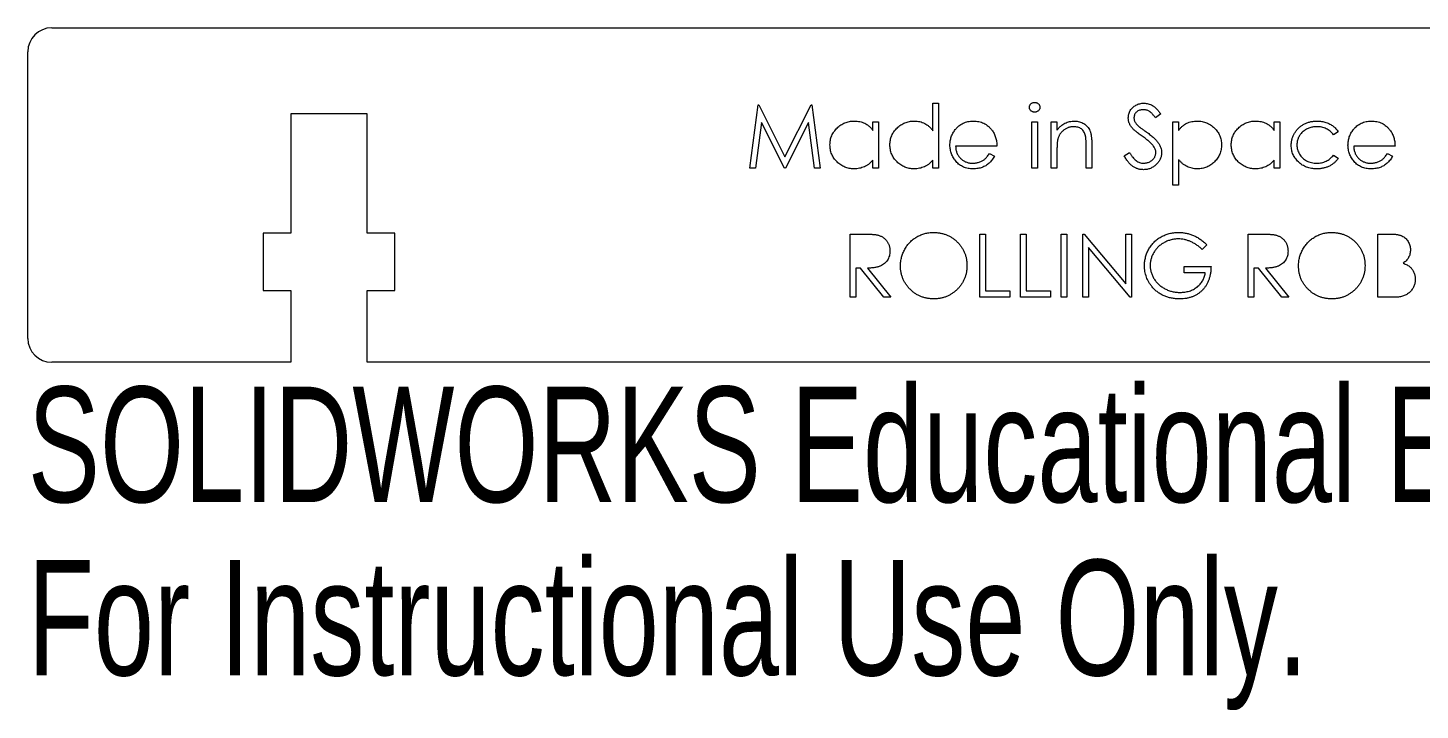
# Model space of a CAD drawing. Header units: millimetres. Extents: x -78.6 to 16.6, y -14.6 to 14.
# Drawn here: x -78.6 to -20.3, y -14.6 to 14 of the extents above; entities that cross this region are included whole.
import ezdxf

# ---------------------------------------------------------------- set-up
doc = ezdxf.new("R2010")
doc.units = ezdxf.units.MM
doc.styles.add('SLDTEXTSTYLE0', font='TXT', dxfattribs={"width": 0.7})

msp = doc.modelspace()

# ---------------------------------------------------------------- linework, layer by layer
at = {"color": 7, "linetype": 'Continuous', "lineweight": 15}
for p, q in [((-77.6, 14), (15.6, 14)), ((-78.6, 1), (-78.6, 13)), ((-48.396, 8.131), (-48.047, 10.777)), ((-48.047, 10.777), (-48.013, 10.777)), ((-48.013, 10.777), (-46.921, 8.606)), ((-46.921, 8.606), (-45.831, 10.777)), ((-45.831, 10.777), (-45.797, 10.777)), ((-45.797, 10.777), (-45.445, 8.131)), ((-40.73, 10.845), (-40.493, 10.845)), ((-40.73, 9.69), (-40.73, 10.845)), ((-40.493, 10.845), (-40.493, 8.131)), ((-67.6, 10.4), (-67.6, 5.4)), ((-64.4, 10.4), (-67.6, 10.4)), ((-64.4, 5.4), (-64.4, 10.4)), ((-47.904, 10.039), (-48.157, 8.131)), ((-46.946, 8.131), (-47.904, 10.039)), ((-45.937, 10.035), (-46.892, 8.131)), ((-45.684, 8.131), (-45.937, 10.035)), ((-43.24, 10.065), (-43.003, 10.065)), ((-43.24, 9.707), (-43.24, 10.065)), ((-43.003, 10.065), (-43.003, 8.131)), ((-36.592, 8.131), (-36.592, 10.065)), ((-36.592, 10.065), (-36.354, 10.065)), ((-36.354, 10.065), (-36.354, 8.131)), ((-35.778, 8.131), (-35.778, 10.065)), ((-35.778, 10.065), (-35.54, 10.065)), ((-35.54, 10.065), (-35.54, 9.716)), ((-31.198, 10.397), (-31.413, 10.234)), ((-30.69, 7.419), (-30.69, 10.065)), ((-30.69, 10.065), (-30.452, 10.065)), ((-30.452, 10.065), (-30.452, 9.707)), ((-26.449, 10.065), (-26.212, 10.065)), ((-26.449, 9.707), (-26.449, 10.065)), ((-26.212, 10.065), (-26.212, 8.131)), ((-23.77, 9.645), (-23.968, 9.522)), ((-38.05, 9.047), (-39.78, 9.047)), ((-38.363, 8.742), (-38.152, 8.631)), ((-35.54, 8.83), (-35.54, 8.131)), ((-34.319, 8.131), (-34.319, 9.041)), ((-34.082, 9.119), (-34.082, 8.131)), ((-32.725, 8.642), (-32.501, 8.776)), ((-21.395, 9.047), (-23.125, 9.047)), ((-21.708, 8.742), (-21.497, 8.631)), ((-43.24, 8.131), (-43.24, 8.466)), ((-40.73, 8.131), (-40.73, 8.466)), ((-30.452, 8.481), (-30.452, 7.419)), ((-26.449, 8.131), (-26.449, 8.466)), ((-23.968, 8.674), (-23.77, 8.543)), ((-48.157, 8.131), (-48.396, 8.131)), ((-46.892, 8.131), (-46.946, 8.131)), ((-45.445, 8.131), (-45.684, 8.131)), ((-43.003, 8.131), (-43.24, 8.131)), ((-40.493, 8.131), (-40.73, 8.131)), ((-36.354, 8.131), (-36.592, 8.131)), ((-35.54, 8.131), (-35.778, 8.131)), ((-34.082, 8.131), (-34.319, 8.131)), ((-26.212, 8.131), (-26.449, 8.131)), ((-30.452, 7.419), (-30.69, 7.419)), ((-68.75, 5.4), (-68.75, 3)), ((-67.6, 5.4), (-68.75, 5.4)), ((-63.25, 5.4), (-64.4, 5.4)), ((-63.25, 3), (-63.25, 5.4)), ((-44.19, 2.721), (-44.19, 5.367)), ((-44.19, 5.367), (-43.661, 5.367)), ((-38.763, 2.721), (-38.763, 5.367)), ((-38.763, 5.367), (-38.525, 5.367)), ((-38.525, 5.367), (-38.525, 2.993)), ((-37.067, 2.721), (-37.067, 5.367)), ((-37.067, 5.367), (-36.829, 5.367)), ((-36.829, 5.367), (-36.829, 2.993)), ((-35.371, 2.721), (-35.371, 5.367)), ((-35.371, 5.367), (-35.133, 5.367)), ((-35.133, 5.367), (-35.133, 2.721)), ((-34.455, 2.721), (-34.455, 5.367)), ((-34.455, 5.367), (-34.405, 5.367)), ((-34.405, 5.367), (-32.657, 3.285)), ((-32.657, 3.285), (-32.657, 5.367)), ((-32.657, 5.367), (-32.42, 5.367)), ((-32.42, 5.367), (-32.42, 2.721)), ((-27.535, 2.721), (-27.535, 5.367)), ((-27.535, 5.367), (-27.005, 5.367)), ((-22.108, 2.721), (-22.108, 5.367)), ((-22.108, 5.367), (-21.591, 5.367)), ((-32.474, 2.721), (-34.217, 4.799)), ((-34.217, 4.799), (-34.217, 2.721)), ((-29.265, 4.916), (-29.468, 4.723)), ((-43.76, 3.943), (-43.953, 3.943)), ((-43.953, 3.943), (-43.953, 2.721)), ((-42.788, 2.721), (-43.76, 3.943)), ((-43.466, 3.943), (-42.494, 2.721)), ((-30.215, 3.739), (-30.215, 4.01)), ((-30.215, 4.01), (-29.095, 4.01)), ((-29.333, 3.739), (-30.215, 3.739)), ((-27.105, 3.943), (-27.297, 3.943)), ((-27.297, 3.943), (-27.297, 2.721)), ((-26.133, 2.721), (-27.105, 3.943)), ((-26.811, 3.943), (-25.839, 2.721)), ((-68.75, 3), (-67.6, 3)), ((-67.6, 3), (-67.6, 0)), ((-64.4, 0), (-64.4, 3)), ((-64.4, 3), (-63.25, 3)), ((-38.525, 2.993), (-37.508, 2.993)), ((-37.508, 2.993), (-37.508, 2.721)), ((-36.829, 2.993), (-35.812, 2.993)), ((-35.812, 2.993), (-35.812, 2.721)), ((-43.953, 2.721), (-44.19, 2.721)), ((-42.494, 2.721), (-42.788, 2.721)), ((-37.508, 2.721), (-38.763, 2.721)), ((-35.812, 2.721), (-37.067, 2.721)), ((-35.133, 2.721), (-35.371, 2.721)), ((-34.217, 2.721), (-34.455, 2.721)), ((-32.42, 2.721), (-32.474, 2.721)), ((-27.297, 2.721), (-27.535, 2.721)), ((-25.839, 2.721), (-26.133, 2.721)), ((-21.392, 2.721), (-22.108, 2.721)), ((-67.6, 0), (-77.6, 0)), ((2.4, 0), (-64.4, 0))]:
    msp.add_line(p, q, dxfattribs=at)
for centre, start, end in [((-77.6, 13), 90, 180), ((-77.6, 1), 180, 270)]:
    msp.add_arc(centre, 1, start, end, dxfattribs=at)
for points, knots in [([(-36.694, 10.674), (-36.693, 10.688), (-36.691, 10.715), (-36.678, 10.753), (-36.658, 10.789), (-36.63, 10.82), (-36.596, 10.846), (-36.558, 10.865), (-36.517, 10.877), (-36.489, 10.878), (-36.474, 10.879)], [0, 0, 0, 0, 0.12329, 0.242149, 0.363437, 0.489745, 0.618115, 0.744894, 0.868932, 1, 1, 1, 1]), ([(-36.474, 10.472), (-36.489, 10.472), (-36.517, 10.474), (-36.558, 10.485), (-36.596, 10.505), (-36.63, 10.53), (-36.658, 10.561), (-36.678, 10.596), (-36.691, 10.634), (-36.693, 10.661), (-36.694, 10.674)], [0, 0, 0, 0, 0.131867, 0.256661, 0.384213, 0.513365, 0.640443, 0.761085, 0.879146, 1, 1, 1, 1]), ([(-36.474, 10.879), (-36.459, 10.878), (-36.431, 10.877), (-36.389, 10.865), (-36.351, 10.846), (-36.317, 10.82), (-36.288, 10.789), (-36.268, 10.753), (-36.255, 10.715), (-36.253, 10.688), (-36.253, 10.674)], [0, 0, 0, 0, 0.131899, 0.258284, 0.384341, 0.51198, 0.638632, 0.75923, 0.877412, 1, 1, 1, 1]), ([(-36.253, 10.674), (-36.253, 10.661), (-36.255, 10.634), (-36.268, 10.596), (-36.288, 10.561), (-36.317, 10.531), (-36.351, 10.505), (-36.389, 10.485), (-36.431, 10.474), (-36.459, 10.472), (-36.474, 10.472)], [0, 0, 0, 0, 0.120162, 0.237546, 0.357497, 0.484917, 0.613329, 0.74015, 0.867301, 1, 1, 1, 1]), ([(-32.555, 10.227), (-32.554, 10.255), (-32.552, 10.311), (-32.536, 10.392), (-32.51, 10.469), (-32.473, 10.542), (-32.426, 10.608), (-32.372, 10.669), (-32.307, 10.72), (-32.236, 10.765), (-32.158, 10.8), (-32.076, 10.827), (-31.991, 10.842), (-31.933, 10.844), (-31.903, 10.845)], [0, 0, 0, 0, 0.083785, 0.16578, 0.24628, 0.327461, 0.408797, 0.489715, 0.571376, 0.655523, 0.741019, 0.826547, 0.911989, 1, 1, 1, 1]), ([(-31.93, 10.573), (-31.957, 10.573), (-32.01, 10.571), (-32.085, 10.551), (-32.152, 10.521), (-32.21, 10.479), (-32.258, 10.428), (-32.293, 10.37), (-32.314, 10.306), (-32.316, 10.261), (-32.318, 10.238)], [0, 0, 0, 0, 0.143073, 0.275903, 0.402371, 0.528414, 0.650356, 0.765895, 0.880774, 1, 1, 1, 1]), ([(-31.413, 10.234), (-31.426, 10.251), (-31.451, 10.283), (-31.489, 10.328), (-31.525, 10.369), (-31.56, 10.405), (-31.593, 10.437), (-31.624, 10.465), (-31.655, 10.488), (-31.693, 10.513), (-31.741, 10.538), (-31.802, 10.558), (-31.865, 10.571), (-31.908, 10.573), (-31.93, 10.573)], [0, 0, 0, 0, 0.098469, 0.189629, 0.274184, 0.352183, 0.423199, 0.488551, 0.548473, 0.60144, 0.701198, 0.799592, 0.898545, 1, 1, 1, 1]), ([(-31.903, 10.845), (-31.872, 10.844), (-31.81, 10.842), (-31.719, 10.823), (-31.631, 10.792), (-31.56, 10.757), (-31.505, 10.722), (-31.463, 10.691), (-31.42, 10.654), (-31.377, 10.613), (-31.333, 10.566), (-31.288, 10.514), (-31.243, 10.458), (-31.213, 10.418), (-31.198, 10.397)], [0, 0, 0, 0, 0.107233, 0.213252, 0.31883, 0.426794, 0.483646, 0.543604, 0.608308, 0.677127, 0.750686, 0.828713, 0.91219, 1, 1, 1, 1]), ([(-45.038, 9.103), (-45.037, 9.137), (-45.035, 9.203), (-45.021, 9.301), (-44.998, 9.395), (-44.965, 9.485), (-44.923, 9.572), (-44.871, 9.654), (-44.811, 9.734), (-44.741, 9.807), (-44.666, 9.876), (-44.585, 9.935), (-44.501, 9.986), (-44.412, 10.027), (-44.32, 10.06), (-44.224, 10.082), (-44.125, 10.096), (-44.057, 10.098), (-44.023, 10.099)], [0, 0, 0, 0, 0.063775, 0.126079, 0.186904, 0.247574, 0.308003, 0.369132, 0.432033, 0.496791, 0.561611, 0.624914, 0.686726, 0.748079, 0.809582, 0.871631, 0.934886, 1, 1, 1, 1]), ([(-44.023, 10.099), (-43.983, 10.097), (-43.906, 10.095), (-43.793, 10.078), (-43.686, 10.048), (-43.584, 10.007), (-43.488, 9.953), (-43.398, 9.884), (-43.314, 9.802), (-43.265, 9.739), (-43.24, 9.707)], [0, 0, 0, 0, 0.129862, 0.254654, 0.376015, 0.495255, 0.614798, 0.738106, 0.865196, 1, 1, 1, 1]), ([(-42.528, 9.103), (-42.527, 9.137), (-42.525, 9.203), (-42.511, 9.301), (-42.488, 9.395), (-42.455, 9.485), (-42.413, 9.572), (-42.361, 9.654), (-42.301, 9.734), (-42.231, 9.807), (-42.156, 9.876), (-42.075, 9.935), (-41.991, 9.986), (-41.902, 10.027), (-41.81, 10.06), (-41.714, 10.082), (-41.614, 10.096), (-41.547, 10.098), (-41.512, 10.099)], [0, 0, 0, 0, 0.063775, 0.126079, 0.186904, 0.247574, 0.308003, 0.369132, 0.432033, 0.496791, 0.561611, 0.624914, 0.686726, 0.748079, 0.809582, 0.871631, 0.934886, 1, 1, 1, 1]), ([(-41.512, 10.099), (-41.473, 10.097), (-41.396, 10.095), (-41.282, 10.076), (-41.175, 10.043), (-41.073, 9.998), (-40.978, 9.94), (-40.888, 9.87), (-40.805, 9.786), (-40.755, 9.723), (-40.73, 9.69)], [0, 0, 0, 0, 0.128884, 0.252985, 0.37421, 0.494102, 0.614753, 0.738511, 0.866243, 1, 1, 1, 1]), ([(-39.795, 9.738), (-39.771, 9.767), (-39.724, 9.823), (-39.644, 9.897), (-39.558, 9.959), (-39.466, 10.011), (-39.367, 10.05), (-39.264, 10.079), (-39.153, 10.095), (-39.078, 10.097), (-39.039, 10.099)], [0, 0, 0, 0, 0.128835, 0.253589, 0.374643, 0.49534, 0.616325, 0.739759, 0.866842, 1, 1, 1, 1]), ([(-39.039, 10.099), (-39, 10.098), (-38.922, 10.096), (-38.809, 10.077), (-38.701, 10.047), (-38.6, 10.006), (-38.505, 9.952), (-38.417, 9.885), (-38.334, 9.808), (-38.285, 9.748), (-38.261, 9.718)], [0, 0, 0, 0, 0.1320402, 0.2590328, 0.3818798, 0.5022584, 0.6227522, 0.7447426, 0.8701089, 1, 1, 1, 1]), ([(-35.54, 9.716), (-35.515, 9.748), (-35.466, 9.809), (-35.384, 9.89), (-35.297, 9.956), (-35.206, 10.009), (-35.112, 10.049), (-35.013, 10.078), (-34.91, 10.095), (-34.84, 10.097), (-34.805, 10.099)], [0, 0, 0, 0, 0.140976, 0.273569, 0.398988, 0.51993, 0.63811, 0.756589, 0.87686, 1, 1, 1, 1]), ([(-34.805, 10.099), (-34.769, 10.097), (-34.699, 10.095), (-34.597, 10.074), (-34.502, 10.039), (-34.413, 9.992), (-34.334, 9.932), (-34.264, 9.863), (-34.206, 9.783), (-34.168, 9.709), (-34.142, 9.644), (-34.126, 9.588), (-34.113, 9.525), (-34.101, 9.456), (-34.093, 9.381), (-34.086, 9.299), (-34.082, 9.211), (-34.082, 9.15), (-34.082, 9.119)], [0, 0, 0, 0, 0.07724, 0.151178, 0.223488, 0.295543, 0.366976, 0.437131, 0.507044, 0.57856, 0.616614, 0.658756, 0.704491, 0.754803, 0.809332, 0.868274, 0.932073, 1, 1, 1, 1]), ([(-32.407, 9.825), (-32.419, 9.84), (-32.442, 9.871), (-32.472, 9.919), (-32.498, 9.968), (-32.518, 10.018), (-32.535, 10.069), (-32.547, 10.121), (-32.554, 10.174), (-32.555, 10.209), (-32.555, 10.227)], [0, 0, 0, 0, 0.1335068, 0.262559, 0.3882644, 0.5126674, 0.6337223, 0.7553939, 0.8775529, 1, 1, 1, 1]), ([(-32.318, 10.238), (-32.317, 10.224), (-32.317, 10.196), (-32.309, 10.154), (-32.298, 10.112), (-32.281, 10.071), (-32.258, 10.029), (-32.227, 9.986), (-32.189, 9.941), (-32.159, 9.912), (-32.143, 9.897)], [0, 0, 0, 0, 0.107285, 0.214746, 0.322939, 0.434116, 0.553412, 0.686073, 0.834256, 1, 1, 1, 1]), ([(-30.452, 9.707), (-30.427, 9.739), (-30.378, 9.802), (-30.293, 9.884), (-30.204, 9.953), (-30.108, 10.007), (-30.007, 10.048), (-29.9, 10.078), (-29.787, 10.095), (-29.71, 10.097), (-29.671, 10.099)], [0, 0, 0, 0, 0.13536, 0.263045, 0.386061, 0.505771, 0.625178, 0.746148, 0.870538, 1, 1, 1, 1]), ([(-29.671, 10.099), (-29.637, 10.098), (-29.569, 10.096), (-29.469, 10.082), (-29.373, 10.06), (-29.281, 10.027), (-29.192, 9.986), (-29.108, 9.935), (-29.027, 9.876), (-28.952, 9.807), (-28.882, 9.734), (-28.822, 9.654), (-28.77, 9.572), (-28.728, 9.485), (-28.695, 9.395), (-28.671, 9.301), (-28.657, 9.203), (-28.655, 9.137), (-28.654, 9.103)], [0, 0, 0, 0, 0.065081, 0.128636, 0.190653, 0.252125, 0.313446, 0.375227, 0.438498, 0.503285, 0.56801, 0.630879, 0.692154, 0.752552, 0.813191, 0.873985, 0.936258, 1, 1, 1, 1]), ([(-28.247, 9.103), (-28.246, 9.137), (-28.244, 9.203), (-28.231, 9.301), (-28.207, 9.395), (-28.174, 9.485), (-28.132, 9.572), (-28.081, 9.654), (-28.02, 9.734), (-27.95, 9.807), (-27.875, 9.876), (-27.794, 9.935), (-27.71, 9.986), (-27.621, 10.027), (-27.529, 10.06), (-27.433, 10.082), (-27.334, 10.096), (-27.266, 10.098), (-27.232, 10.099)], [0, 0, 0, 0, 0.0637745, 0.1260788, 0.1869041, 0.2475739, 0.3080034, 0.3691319, 0.4320332, 0.4967908, 0.5616108, 0.6249139, 0.6867263, 0.7480788, 0.8095823, 0.8716307, 0.9348858, 1, 1, 1, 1]), ([(-27.232, 10.099), (-27.192, 10.097), (-27.115, 10.095), (-27.002, 10.078), (-26.895, 10.048), (-26.793, 10.007), (-26.697, 9.953), (-26.607, 9.884), (-26.523, 9.802), (-26.475, 9.739), (-26.449, 9.707)], [0, 0, 0, 0, 0.129862, 0.254654, 0.376015, 0.495255, 0.614798, 0.738106, 0.865196, 1, 1, 1, 1]), ([(-25.737, 9.082), (-25.737, 9.105), (-25.736, 9.15), (-25.729, 9.218), (-25.719, 9.284), (-25.702, 9.349), (-25.683, 9.413), (-25.658, 9.475), (-25.629, 9.536), (-25.597, 9.596), (-25.56, 9.653), (-25.519, 9.708), (-25.476, 9.759), (-25.429, 9.807), (-25.379, 9.852), (-25.325, 9.893), (-25.268, 9.931), (-25.208, 9.966), (-25.145, 9.998), (-25.081, 10.024), (-25.014, 10.048), (-24.946, 10.066), (-24.876, 10.081), (-24.804, 10.091), (-24.73, 10.097), (-24.68, 10.098), (-24.655, 10.099)], [0, 0, 0, 0, 0.041291, 0.082136, 0.122636, 0.162831, 0.203007, 0.243526, 0.284173, 0.32541, 0.366855, 0.407551, 0.448187, 0.488683, 0.529015, 0.569843, 0.61137, 0.653238, 0.695446, 0.737751, 0.780043, 0.822807, 0.865978, 0.909595, 0.954231, 1, 1, 1, 1]), ([(-24.655, 10.099), (-24.623, 10.098), (-24.56, 10.096), (-24.466, 10.085), (-24.374, 10.067), (-24.285, 10.041), (-24.199, 10.009), (-24.12, 9.974), (-24.047, 9.933), (-23.981, 9.887), (-23.92, 9.836), (-23.865, 9.779), (-23.813, 9.716), (-23.784, 9.669), (-23.77, 9.645)], [0, 0, 0, 0, 0.091269, 0.182081, 0.27191, 0.362049, 0.450066, 0.533976, 0.613602, 0.690198, 0.765413, 0.841437, 0.919733, 1, 1, 1, 1]), ([(-23.14, 9.738), (-23.116, 9.767), (-23.069, 9.823), (-22.989, 9.897), (-22.903, 9.959), (-22.811, 10.011), (-22.712, 10.05), (-22.608, 10.079), (-22.498, 10.095), (-22.423, 10.097), (-22.384, 10.099)], [0, 0, 0, 0, 0.1288353, 0.2535893, 0.3746433, 0.49534, 0.6163248, 0.7397593, 0.8668423, 1, 1, 1, 1]), ([(-22.384, 10.099), (-22.345, 10.098), (-22.267, 10.096), (-22.153, 10.077), (-22.046, 10.047), (-21.945, 10.006), (-21.85, 9.952), (-21.762, 9.885), (-21.679, 9.808), (-21.63, 9.748), (-21.606, 9.718)], [0, 0, 0, 0, 0.1320402, 0.2590328, 0.3818798, 0.5022584, 0.6227522, 0.7447426, 0.8701089, 1, 1, 1, 1]), ([(-40.018, 9.093), (-40.017, 9.122), (-40.015, 9.181), (-40.005, 9.268), (-39.988, 9.353), (-39.963, 9.435), (-39.932, 9.515), (-39.894, 9.592), (-39.848, 9.667), (-39.813, 9.714), (-39.795, 9.738)], [0, 0, 0, 0, 0.128045, 0.253768, 0.377428, 0.500551, 0.623296, 0.746578, 0.872348, 1, 1, 1, 1]), ([(-38.261, 9.718), (-38.244, 9.695), (-38.211, 9.65), (-38.169, 9.575), (-38.133, 9.498), (-38.104, 9.415), (-38.08, 9.329), (-38.063, 9.239), (-38.053, 9.144), (-38.051, 9.08), (-38.05, 9.047)], [0, 0, 0, 0, 0.1185218, 0.2362548, 0.3561744, 0.4772497, 0.6015399, 0.7296184, 0.8621583, 1, 1, 1, 1]), ([(-35.504, 9.349), (-35.507, 9.336), (-35.513, 9.308), (-35.52, 9.261), (-35.527, 9.207), (-35.532, 9.146), (-35.535, 9.077), (-35.539, 9.002), (-35.54, 8.918), (-35.54, 8.86), (-35.54, 8.83)], [0, 0, 0, 0, 0.076995, 0.167615, 0.271052, 0.38946, 0.520843, 0.666399, 0.826094, 1, 1, 1, 1]), ([(-34.846, 9.861), (-34.865, 9.861), (-34.903, 9.86), (-34.959, 9.853), (-35.013, 9.841), (-35.067, 9.825), (-35.118, 9.804), (-35.168, 9.779), (-35.216, 9.749), (-35.263, 9.714), (-35.306, 9.676), (-35.346, 9.637), (-35.382, 9.594), (-35.415, 9.55), (-35.443, 9.503), (-35.467, 9.454), (-35.488, 9.402), (-35.499, 9.367), (-35.504, 9.349)], [0, 0, 0, 0, 0.063986, 0.126627, 0.188984, 0.25023, 0.312351, 0.374574, 0.438148, 0.50292, 0.567974, 0.630771, 0.692935, 0.754398, 0.815218, 0.876117, 0.938015, 1, 1, 1, 1]), ([(-34.347, 9.481), (-34.355, 9.511), (-34.371, 9.568), (-34.409, 9.647), (-34.457, 9.713), (-34.516, 9.768), (-34.585, 9.81), (-34.664, 9.84), (-34.752, 9.858), (-34.814, 9.86), (-34.846, 9.861)], [0, 0, 0, 0, 0.13552, 0.260833, 0.378476, 0.493178, 0.609281, 0.729981, 0.859261, 1, 1, 1, 1]), ([(-34.319, 9.041), (-34.319, 9.067), (-34.32, 9.117), (-34.32, 9.189), (-34.323, 9.255), (-34.326, 9.313), (-34.33, 9.365), (-34.334, 9.41), (-34.34, 9.448), (-34.345, 9.47), (-34.347, 9.481)], [0, 0, 0, 0, 0.17885, 0.34211, 0.489826, 0.623254, 0.74008, 0.841483, 0.928908, 1, 1, 1, 1]), ([(-31.974, 9.465), (-32.002, 9.484), (-32.055, 9.522), (-32.129, 9.579), (-32.196, 9.63), (-32.254, 9.677), (-32.304, 9.72), (-32.347, 9.758), (-32.38, 9.792), (-32.399, 9.815), (-32.407, 9.825)], [0, 0, 0, 0, 0.181535, 0.347082, 0.495568, 0.628357, 0.74552, 0.845831, 0.930782, 1, 1, 1, 1]), ([(-32.143, 9.897), (-32.138, 9.891), (-32.124, 9.879), (-32.099, 9.859), (-32.065, 9.834), (-32.025, 9.804), (-31.977, 9.768), (-31.92, 9.728), (-31.857, 9.682), (-31.812, 9.65), (-31.788, 9.633)], [0, 0, 0, 0, 0.052594, 0.124952, 0.218094, 0.333502, 0.468789, 0.624938, 0.801683, 1, 1, 1, 1]), ([(-31.497, 9.043), (-31.509, 9.058), (-31.534, 9.09), (-31.576, 9.137), (-31.626, 9.186), (-31.682, 9.238), (-31.746, 9.291), (-31.815, 9.348), (-31.892, 9.406), (-31.946, 9.445), (-31.974, 9.465)], [0, 0, 0, 0, 0.0902792, 0.1895299, 0.2991979, 0.4189259, 0.5483763, 0.6881364, 0.8390835, 1, 1, 1, 1]), ([(-31.788, 9.633), (-31.759, 9.612), (-31.703, 9.572), (-31.624, 9.511), (-31.553, 9.452), (-31.488, 9.394), (-31.43, 9.338), (-31.379, 9.284), (-31.335, 9.232), (-31.287, 9.165), (-31.238, 9.083), (-31.196, 8.982), (-31.17, 8.881), (-31.166, 8.813), (-31.164, 8.779)], [0, 0, 0, 0, 0.096972, 0.187773, 0.272396, 0.351321, 0.424335, 0.491909, 0.554233, 0.611268, 0.716348, 0.81454, 0.908495, 1, 1, 1, 1]), ([(-24.672, 9.861), (-24.701, 9.86), (-24.758, 9.859), (-24.842, 9.849), (-24.922, 9.831), (-24.999, 9.807), (-25.071, 9.776), (-25.139, 9.738), (-25.205, 9.693), (-25.265, 9.641), (-25.32, 9.585), (-25.368, 9.525), (-25.409, 9.462), (-25.442, 9.396), (-25.468, 9.327), (-25.486, 9.255), (-25.498, 9.18), (-25.499, 9.129), (-25.5, 9.103)], [0, 0, 0, 0, 0.069522, 0.136921, 0.201969, 0.265462, 0.328248, 0.390817, 0.45355, 0.517542, 0.580738, 0.641922, 0.701597, 0.760313, 0.818757, 0.877718, 0.938094, 1, 1, 1, 1]), ([(-23.968, 9.522), (-23.99, 9.549), (-24.033, 9.602), (-24.108, 9.671), (-24.187, 9.73), (-24.273, 9.778), (-24.364, 9.816), (-24.462, 9.842), (-24.565, 9.858), (-24.636, 9.86), (-24.672, 9.861)], [0, 0, 0, 0, 0.128324, 0.252584, 0.373506, 0.493364, 0.614609, 0.73847, 0.865995, 1, 1, 1, 1]), ([(-23.363, 9.093), (-23.362, 9.122), (-23.36, 9.181), (-23.35, 9.268), (-23.333, 9.353), (-23.308, 9.435), (-23.277, 9.515), (-23.238, 9.592), (-23.193, 9.667), (-23.158, 9.714), (-23.14, 9.738)], [0, 0, 0, 0, 0.128045, 0.253768, 0.377428, 0.500551, 0.623296, 0.746578, 0.872348, 1, 1, 1, 1]), ([(-21.606, 9.718), (-21.589, 9.695), (-21.556, 9.65), (-21.514, 9.575), (-21.478, 9.498), (-21.449, 9.415), (-21.425, 9.329), (-21.408, 9.239), (-21.398, 9.144), (-21.396, 9.08), (-21.395, 9.047)], [0, 0, 0, 0, 0.118522, 0.236255, 0.356174, 0.47725, 0.60154, 0.729618, 0.862158, 1, 1, 1, 1]), ([(-44.03, 8.097), (-44.064, 8.098), (-44.132, 8.1), (-44.231, 8.114), (-44.326, 8.137), (-44.418, 8.169), (-44.505, 8.211), (-44.589, 8.261), (-44.669, 8.321), (-44.744, 8.389), (-44.813, 8.464), (-44.873, 8.543), (-44.924, 8.627), (-44.966, 8.714), (-44.999, 8.806), (-45.021, 8.902), (-45.035, 9.001), (-45.037, 9.069), (-45.038, 9.103)], [0, 0, 0, 0, 0.06462, 0.1274335, 0.1890041, 0.2499301, 0.3106685, 0.372329, 0.4349391, 0.4995755, 0.5641912, 0.6267352, 0.6881093, 0.7492936, 0.8103305, 0.8719012, 0.9350459, 1, 1, 1, 1]), ([(-41.52, 8.097), (-41.554, 8.098), (-41.621, 8.1), (-41.72, 8.114), (-41.816, 8.137), (-41.907, 8.169), (-41.995, 8.211), (-42.079, 8.261), (-42.159, 8.321), (-42.234, 8.389), (-42.303, 8.464), (-42.363, 8.543), (-42.414, 8.627), (-42.456, 8.714), (-42.488, 8.806), (-42.511, 8.902), (-42.525, 9.001), (-42.527, 9.069), (-42.528, 9.103)], [0, 0, 0, 0, 0.06462, 0.127433, 0.189004, 0.24993, 0.310668, 0.372329, 0.434939, 0.499576, 0.564191, 0.626735, 0.688109, 0.749294, 0.810331, 0.871901, 0.935046, 1, 1, 1, 1]), ([(-39.045, 8.097), (-39.082, 8.098), (-39.155, 8.1), (-39.26, 8.114), (-39.36, 8.138), (-39.453, 8.171), (-39.54, 8.215), (-39.62, 8.268), (-39.695, 8.33), (-39.761, 8.402), (-39.821, 8.478), (-39.874, 8.559), (-39.918, 8.642), (-39.954, 8.727), (-39.983, 8.815), (-40.003, 8.905), (-40.015, 8.998), (-40.017, 9.061), (-40.018, 9.093)], [0, 0, 0, 0, 0.071579, 0.139629, 0.204797, 0.268135, 0.329814, 0.391301, 0.453434, 0.516552, 0.579631, 0.641119, 0.701294, 0.76081, 0.819932, 0.87892, 0.938983, 1, 1, 1, 1]), ([(-39.78, 9.047), (-39.779, 9.022), (-39.777, 8.971), (-39.766, 8.898), (-39.749, 8.828), (-39.726, 8.762), (-39.697, 8.7), (-39.662, 8.641), (-39.62, 8.585), (-39.574, 8.534), (-39.522, 8.487), (-39.467, 8.446), (-39.409, 8.412), (-39.348, 8.383), (-39.284, 8.361), (-39.217, 8.346), (-39.147, 8.336), (-39.099, 8.335), (-39.075, 8.335)], [0, 0, 0, 0, 0.068385, 0.134476, 0.198391, 0.260753, 0.321829, 0.383037, 0.444653, 0.507398, 0.569825, 0.630778, 0.690929, 0.750945, 0.811049, 0.872331, 0.935004, 1, 1, 1, 1]), ([(-39.075, 8.335), (-39.051, 8.335), (-39.004, 8.336), (-38.934, 8.345), (-38.865, 8.359), (-38.798, 8.379), (-38.733, 8.403), (-38.673, 8.431), (-38.618, 8.463), (-38.567, 8.5), (-38.517, 8.544), (-38.467, 8.6), (-38.414, 8.666), (-38.381, 8.715), (-38.363, 8.742)], [0, 0, 0, 0, 0.0825923, 0.1638789, 0.2456587, 0.3277257, 0.40861, 0.4857491, 0.5591691, 0.6302685, 0.705306, 0.792065, 0.8897964, 1, 1, 1, 1]), ([(-32.501, 8.776), (-32.48, 8.741), (-32.441, 8.674), (-32.374, 8.584), (-32.305, 8.507), (-32.233, 8.445), (-32.159, 8.395), (-32.082, 8.36), (-32.002, 8.339), (-31.947, 8.336), (-31.92, 8.335)], [0, 0, 0, 0, 0.159004, 0.304646, 0.438547, 0.562322, 0.677433, 0.786897, 0.893611, 1, 1, 1, 1]), ([(-31.92, 8.335), (-31.897, 8.335), (-31.851, 8.337), (-31.783, 8.349), (-31.718, 8.368), (-31.655, 8.395), (-31.597, 8.428), (-31.546, 8.467), (-31.502, 8.512), (-31.465, 8.561), (-31.438, 8.614), (-31.416, 8.669), (-31.405, 8.725), (-31.403, 8.764), (-31.402, 8.783)], [0, 0, 0, 0, 0.091264, 0.18093, 0.270088, 0.360156, 0.448343, 0.532666, 0.613834, 0.693982, 0.772716, 0.849335, 0.923967, 1, 1, 1, 1]), ([(-31.164, 8.779), (-31.165, 8.756), (-31.166, 8.709), (-31.177, 8.64), (-31.194, 8.573), (-31.219, 8.508), (-31.249, 8.446), (-31.288, 8.387), (-31.333, 8.329), (-31.384, 8.276), (-31.441, 8.226), (-31.5, 8.182), (-31.563, 8.146), (-31.629, 8.116), (-31.697, 8.092), (-31.769, 8.075), (-31.844, 8.065), (-31.894, 8.064), (-31.92, 8.063)], [0, 0, 0, 0, 0.061484, 0.121775, 0.18092, 0.240256, 0.300114, 0.361146, 0.423501, 0.488669, 0.553954, 0.617581, 0.680238, 0.742187, 0.804663, 0.868259, 0.93302, 1, 1, 1, 1]), ([(-31.402, 8.783), (-31.403, 8.805), (-31.405, 8.85), (-31.424, 8.916), (-31.455, 8.981), (-31.482, 9.022), (-31.497, 9.043)], [0, 0, 0, 0, 0.234723, 0.477158, 0.728556, 1, 1, 1, 1]), ([(-28.654, 9.103), (-28.655, 9.069), (-28.657, 9.001), (-28.671, 8.902), (-28.694, 8.806), (-28.726, 8.714), (-28.769, 8.627), (-28.82, 8.543), (-28.88, 8.464), (-28.949, 8.389), (-29.024, 8.321), (-29.104, 8.261), (-29.188, 8.211), (-29.275, 8.169), (-29.367, 8.137), (-29.463, 8.114), (-29.562, 8.1), (-29.629, 8.098), (-29.663, 8.097)], [0, 0, 0, 0, 0.064921, 0.128034, 0.189574, 0.25058, 0.311733, 0.37325, 0.435763, 0.500346, 0.564949, 0.627528, 0.689157, 0.749865, 0.81076, 0.8723, 0.935413, 1, 1, 1, 1]), ([(-27.239, 8.097), (-27.273, 8.098), (-27.341, 8.1), (-27.44, 8.114), (-27.535, 8.137), (-27.627, 8.169), (-27.714, 8.211), (-27.798, 8.261), (-27.878, 8.321), (-27.953, 8.389), (-28.022, 8.464), (-28.083, 8.543), (-28.133, 8.627), (-28.175, 8.714), (-28.208, 8.806), (-28.23, 8.902), (-28.245, 9.001), (-28.246, 9.069), (-28.247, 9.103)], [0, 0, 0, 0, 0.06462, 0.1274335, 0.1890041, 0.2499301, 0.3106685, 0.372329, 0.4349391, 0.4995755, 0.5641912, 0.6267352, 0.6881093, 0.7492936, 0.8103305, 0.8719012, 0.9350459, 1, 1, 1, 1]), ([(-24.674, 8.097), (-24.712, 8.098), (-24.785, 8.099), (-24.893, 8.114), (-24.996, 8.136), (-25.094, 8.167), (-25.187, 8.207), (-25.275, 8.257), (-25.359, 8.316), (-25.436, 8.383), (-25.507, 8.456), (-25.568, 8.534), (-25.62, 8.615), (-25.663, 8.701), (-25.697, 8.791), (-25.72, 8.885), (-25.735, 8.982), (-25.736, 9.048), (-25.737, 9.082)], [0, 0, 0, 0, 0.069559, 0.136335, 0.201096, 0.26445, 0.327005, 0.389391, 0.451976, 0.51567, 0.578973, 0.640167, 0.69974, 0.758685, 0.81782, 0.876984, 0.937634, 1, 1, 1, 1]), ([(-25.5, 9.103), (-25.498, 9.069), (-25.496, 9.002), (-25.475, 8.903), (-25.44, 8.807), (-25.394, 8.715), (-25.334, 8.63), (-25.265, 8.553), (-25.184, 8.487), (-25.095, 8.433), (-24.997, 8.389), (-24.894, 8.357), (-24.784, 8.338), (-24.709, 8.336), (-24.671, 8.335)], [0, 0, 0, 0, 0.080525, 0.159965, 0.240321, 0.322529, 0.405024, 0.486597, 0.567865, 0.651333, 0.736238, 0.821529, 0.909005, 1, 1, 1, 1]), ([(-22.39, 8.097), (-22.427, 8.098), (-22.5, 8.1), (-22.605, 8.114), (-22.704, 8.138), (-22.798, 8.171), (-22.884, 8.215), (-22.965, 8.268), (-23.04, 8.33), (-23.106, 8.402), (-23.166, 8.478), (-23.219, 8.559), (-23.263, 8.642), (-23.299, 8.727), (-23.328, 8.815), (-23.348, 8.905), (-23.36, 8.998), (-23.362, 9.061), (-23.363, 9.093)], [0, 0, 0, 0, 0.0715787, 0.1396292, 0.2047967, 0.268135, 0.3298137, 0.3913014, 0.4534335, 0.5165517, 0.5796313, 0.6411189, 0.701294, 0.7608103, 0.8199317, 0.8789196, 0.9389828, 1, 1, 1, 1]), ([(-23.125, 9.047), (-23.124, 9.022), (-23.122, 8.971), (-23.111, 8.898), (-23.094, 8.828), (-23.071, 8.762), (-23.042, 8.7), (-23.007, 8.641), (-22.965, 8.585), (-22.918, 8.534), (-22.867, 8.487), (-22.812, 8.446), (-22.754, 8.412), (-22.693, 8.383), (-22.628, 8.361), (-22.561, 8.346), (-22.492, 8.336), (-22.444, 8.335), (-22.42, 8.335)], [0, 0, 0, 0, 0.068385, 0.134476, 0.198391, 0.260753, 0.321829, 0.383037, 0.444653, 0.507398, 0.569825, 0.630778, 0.690929, 0.750945, 0.811049, 0.872331, 0.935004, 1, 1, 1, 1]), ([(-22.42, 8.335), (-22.396, 8.335), (-22.349, 8.336), (-22.279, 8.345), (-22.21, 8.359), (-22.143, 8.379), (-22.078, 8.403), (-22.018, 8.431), (-21.963, 8.463), (-21.911, 8.5), (-21.862, 8.544), (-21.812, 8.6), (-21.759, 8.666), (-21.726, 8.715), (-21.708, 8.742)], [0, 0, 0, 0, 0.0825923, 0.1638789, 0.2456587, 0.3277257, 0.40861, 0.4857491, 0.5591691, 0.6302685, 0.705306, 0.792065, 0.8897964, 1, 1, 1, 1]), ([(-43.24, 8.466), (-43.267, 8.435), (-43.319, 8.376), (-43.407, 8.299), (-43.499, 8.235), (-43.596, 8.184), (-43.698, 8.145), (-43.805, 8.118), (-43.916, 8.1), (-43.992, 8.098), (-44.03, 8.097)], [0, 0, 0, 0, 0.134298, 0.262085, 0.38627, 0.507165, 0.6273, 0.748145, 0.87237, 1, 1, 1, 1]), ([(-40.73, 8.466), (-40.757, 8.435), (-40.809, 8.376), (-40.896, 8.299), (-40.989, 8.235), (-41.086, 8.184), (-41.188, 8.145), (-41.295, 8.118), (-41.406, 8.1), (-41.481, 8.098), (-41.52, 8.097)], [0, 0, 0, 0, 0.134298, 0.262085, 0.38627, 0.507165, 0.6273, 0.748145, 0.87237, 1, 1, 1, 1]), ([(-38.152, 8.631), (-38.169, 8.601), (-38.202, 8.543), (-38.258, 8.463), (-38.317, 8.392), (-38.381, 8.33), (-38.449, 8.276), (-38.521, 8.229), (-38.596, 8.189), (-38.676, 8.155), (-38.761, 8.129), (-38.851, 8.111), (-38.947, 8.099), (-39.012, 8.098), (-39.045, 8.097)], [0, 0, 0, 0, 0.09337, 0.181661, 0.265874, 0.346355, 0.4246, 0.501903, 0.579992, 0.658443, 0.738672, 0.821894, 0.908801, 1, 1, 1, 1]), ([(-31.92, 8.063), (-31.94, 8.064), (-31.98, 8.064), (-32.039, 8.071), (-32.096, 8.081), (-32.152, 8.096), (-32.206, 8.115), (-32.259, 8.137), (-32.311, 8.165), (-32.362, 8.196), (-32.411, 8.232), (-32.458, 8.275), (-32.506, 8.322), (-32.552, 8.375), (-32.597, 8.433), (-32.641, 8.498), (-32.684, 8.567), (-32.711, 8.616), (-32.725, 8.642)], [0, 0, 0, 0, 0.057208, 0.113696, 0.169178, 0.224159, 0.27872, 0.333794, 0.389241, 0.445822, 0.503704, 0.564294, 0.627975, 0.695038, 0.765373, 0.839611, 0.917538, 1, 1, 1, 1]), ([(-29.663, 8.097), (-29.702, 8.098), (-29.778, 8.1), (-29.889, 8.12), (-29.996, 8.149), (-30.097, 8.192), (-30.194, 8.246), (-30.286, 8.313), (-30.373, 8.392), (-30.425, 8.451), (-30.452, 8.481)], [0, 0, 0, 0, 0.1268408, 0.2505478, 0.3712302, 0.4921158, 0.613401, 0.7379973, 0.8661319, 1, 1, 1, 1]), ([(-26.449, 8.466), (-26.476, 8.435), (-26.528, 8.376), (-26.616, 8.299), (-26.708, 8.235), (-26.806, 8.184), (-26.908, 8.145), (-27.014, 8.118), (-27.125, 8.1), (-27.201, 8.098), (-27.239, 8.097)], [0, 0, 0, 0, 0.134298, 0.262085, 0.38627, 0.507165, 0.6273, 0.748145, 0.87237, 1, 1, 1, 1]), ([(-23.77, 8.543), (-23.781, 8.526), (-23.805, 8.492), (-23.844, 8.443), (-23.887, 8.397), (-23.932, 8.355), (-23.98, 8.315), (-24.031, 8.278), (-24.085, 8.244), (-24.142, 8.214), (-24.202, 8.186), (-24.263, 8.162), (-24.327, 8.142), (-24.392, 8.126), (-24.46, 8.113), (-24.53, 8.104), (-24.601, 8.098), (-24.65, 8.097), (-24.674, 8.097)], [0, 0, 0, 0, 0.059633, 0.119069, 0.178197, 0.236957, 0.295932, 0.355856, 0.416473, 0.477742, 0.539903, 0.602538, 0.665422, 0.729765, 0.794829, 0.861827, 0.930011, 1, 1, 1, 1]), ([(-24.671, 8.335), (-24.636, 8.336), (-24.567, 8.338), (-24.466, 8.354), (-24.37, 8.38), (-24.279, 8.418), (-24.193, 8.466), (-24.113, 8.525), (-24.036, 8.594), (-23.991, 8.647), (-23.968, 8.674)], [0, 0, 0, 0, 0.129981, 0.255447, 0.377298, 0.498442, 0.619372, 0.741857, 0.868564, 1, 1, 1, 1]), ([(-21.497, 8.631), (-21.514, 8.601), (-21.547, 8.543), (-21.603, 8.463), (-21.662, 8.392), (-21.726, 8.33), (-21.794, 8.276), (-21.865, 8.229), (-21.941, 8.189), (-22.021, 8.155), (-22.106, 8.129), (-22.196, 8.111), (-22.291, 8.099), (-22.357, 8.098), (-22.39, 8.097)], [0, 0, 0, 0, 0.09337, 0.181661, 0.265874, 0.346355, 0.4246, 0.501903, 0.579992, 0.658443, 0.738672, 0.821894, 0.908801, 1, 1, 1, 1]), ([(-43.661, 5.367), (-43.625, 5.367), (-43.557, 5.367), (-43.46, 5.366), (-43.372, 5.362), (-43.293, 5.359), (-43.222, 5.353), (-43.16, 5.348), (-43.108, 5.341), (-43.076, 5.334), (-43.061, 5.331)], [0, 0, 0, 0, 0.176258, 0.338434, 0.484822, 0.617158, 0.734698, 0.837385, 0.926372, 1, 1, 1, 1]), ([(-43.061, 5.331), (-43.042, 5.326), (-43.004, 5.317), (-42.948, 5.297), (-42.896, 5.274), (-42.846, 5.247), (-42.799, 5.215), (-42.755, 5.18), (-42.714, 5.141), (-42.676, 5.098), (-42.641, 5.053), (-42.611, 5.004), (-42.585, 4.953), (-42.564, 4.899), (-42.548, 4.843), (-42.536, 4.784), (-42.529, 4.723), (-42.528, 4.681), (-42.528, 4.66)], [0, 0, 0, 0, 0.064217, 0.127064, 0.188745, 0.249132, 0.309453, 0.369827, 0.43065, 0.492352, 0.554072, 0.61569, 0.676798, 0.738439, 0.801317, 0.865185, 0.931641, 1, 1, 1, 1]), ([(-42.087, 4.033), (-42.087, 4.064), (-42.086, 4.127), (-42.076, 4.22), (-42.062, 4.311), (-42.042, 4.401), (-42.016, 4.488), (-41.985, 4.575), (-41.947, 4.659), (-41.904, 4.741), (-41.856, 4.82), (-41.803, 4.895), (-41.747, 4.966), (-41.686, 5.031), (-41.621, 5.093), (-41.552, 5.15), (-41.479, 5.204), (-41.402, 5.251), (-41.322, 5.295), (-41.239, 5.332), (-41.156, 5.364), (-41.07, 5.39), (-40.983, 5.41), (-40.895, 5.424), (-40.805, 5.434), (-40.744, 5.435), (-40.713, 5.435)], [0, 0, 0, 0, 0.043209, 0.085873, 0.12812, 0.170152, 0.211918, 0.253753, 0.296006, 0.338443, 0.381015, 0.42282, 0.464089, 0.505126, 0.545975, 0.586985, 0.628339, 0.670084, 0.711992, 0.753039, 0.794049, 0.834886, 0.875498, 0.916547, 0.958004, 1, 1, 1, 1]), ([(-40.713, 5.435), (-40.664, 5.434), (-40.568, 5.431), (-40.427, 5.413), (-40.292, 5.38), (-40.162, 5.337), (-40.039, 5.28), (-39.922, 5.211), (-39.811, 5.129), (-39.708, 5.035), (-39.614, 4.932), (-39.531, 4.823), (-39.462, 4.708), (-39.405, 4.586), (-39.36, 4.46), (-39.329, 4.326), (-39.309, 4.188), (-39.307, 4.093), (-39.306, 4.045)], [0, 0, 0, 0, 0.06657, 0.130749, 0.193413, 0.254989, 0.316114, 0.377262, 0.439401, 0.502971, 0.566525, 0.628231, 0.689091, 0.749345, 0.81017, 0.87161, 0.934869, 1, 1, 1, 1]), ([(-31.877, 4.045), (-31.876, 4.077), (-31.876, 4.138), (-31.866, 4.23), (-31.852, 4.32), (-31.832, 4.409), (-31.806, 4.496), (-31.774, 4.581), (-31.736, 4.665), (-31.693, 4.746), (-31.644, 4.824), (-31.592, 4.899), (-31.534, 4.969), (-31.473, 5.035), (-31.407, 5.096), (-31.337, 5.153), (-31.262, 5.206), (-31.184, 5.253), (-31.102, 5.296), (-31.017, 5.333), (-30.93, 5.364), (-30.84, 5.391), (-30.747, 5.41), (-30.652, 5.424), (-30.554, 5.434), (-30.487, 5.435), (-30.454, 5.435)], [0, 0, 0, 0, 0.042039, 0.083544, 0.124643, 0.165303, 0.206171, 0.246971, 0.288329, 0.329987, 0.371797, 0.412738, 0.453459, 0.494001, 0.534381, 0.574952, 0.615892, 0.65725, 0.699007, 0.740486, 0.782325, 0.824567, 0.867041, 0.9105, 0.954619, 1, 1, 1, 1]), ([(-30.454, 5.435), (-30.426, 5.435), (-30.372, 5.434), (-30.291, 5.428), (-30.212, 5.418), (-30.133, 5.405), (-30.056, 5.387), (-29.98, 5.366), (-29.905, 5.342), (-29.832, 5.312), (-29.759, 5.279), (-29.687, 5.241), (-29.615, 5.198), (-29.544, 5.151), (-29.473, 5.099), (-29.403, 5.042), (-29.333, 4.981), (-29.288, 4.938), (-29.265, 4.916)], [0, 0, 0, 0, 0.061617, 0.122179, 0.182216, 0.241864, 0.30096, 0.359969, 0.419033, 0.478069, 0.537993, 0.59896, 0.661321, 0.725248, 0.79122, 0.858746, 0.928318, 1, 1, 1, 1]), ([(-27.005, 5.367), (-26.97, 5.367), (-26.902, 5.367), (-26.805, 5.366), (-26.717, 5.362), (-26.637, 5.359), (-26.567, 5.353), (-26.505, 5.348), (-26.452, 5.341), (-26.42, 5.334), (-26.406, 5.331)], [0, 0, 0, 0, 0.176258, 0.338434, 0.484822, 0.617158, 0.734698, 0.837385, 0.926372, 1, 1, 1, 1]), ([(-26.406, 5.331), (-26.387, 5.326), (-26.348, 5.317), (-26.293, 5.297), (-26.241, 5.274), (-26.191, 5.247), (-26.144, 5.215), (-26.1, 5.18), (-26.058, 5.141), (-26.021, 5.098), (-25.985, 5.053), (-25.955, 5.004), (-25.93, 4.953), (-25.909, 4.899), (-25.893, 4.843), (-25.881, 4.784), (-25.874, 4.723), (-25.873, 4.681), (-25.873, 4.66)], [0, 0, 0, 0, 0.064217, 0.127064, 0.188745, 0.249132, 0.309453, 0.369827, 0.43065, 0.492352, 0.554072, 0.61569, 0.676798, 0.738439, 0.801317, 0.865185, 0.931641, 1, 1, 1, 1]), ([(-25.432, 4.033), (-25.431, 4.064), (-25.431, 4.127), (-25.421, 4.22), (-25.407, 4.311), (-25.387, 4.401), (-25.361, 4.488), (-25.329, 4.575), (-25.292, 4.659), (-25.249, 4.741), (-25.201, 4.82), (-25.148, 4.895), (-25.092, 4.966), (-25.031, 5.031), (-24.966, 5.093), (-24.897, 5.15), (-24.824, 5.204), (-24.746, 5.251), (-24.666, 5.295), (-24.584, 5.332), (-24.501, 5.364), (-24.415, 5.39), (-24.328, 5.41), (-24.24, 5.424), (-24.149, 5.434), (-24.089, 5.435), (-24.058, 5.435)], [0, 0, 0, 0, 0.043209, 0.085873, 0.12812, 0.170152, 0.211918, 0.253753, 0.296006, 0.338443, 0.381015, 0.42282, 0.464089, 0.505126, 0.545975, 0.586985, 0.628339, 0.670084, 0.711992, 0.753039, 0.794049, 0.834886, 0.875498, 0.916547, 0.958004, 1, 1, 1, 1]), ([(-24.058, 5.435), (-24.009, 5.434), (-23.913, 5.431), (-23.771, 5.413), (-23.636, 5.38), (-23.507, 5.337), (-23.384, 5.28), (-23.267, 5.211), (-23.156, 5.129), (-23.053, 5.035), (-22.959, 4.932), (-22.876, 4.823), (-22.806, 4.708), (-22.749, 4.586), (-22.704, 4.46), (-22.674, 4.326), (-22.654, 4.188), (-22.651, 4.093), (-22.65, 4.045)], [0, 0, 0, 0, 0.06657, 0.130749, 0.193413, 0.254989, 0.316114, 0.377262, 0.439401, 0.502971, 0.566525, 0.628231, 0.689091, 0.749345, 0.81017, 0.87161, 0.934869, 1, 1, 1, 1]), ([(-21.591, 5.367), (-21.566, 5.367), (-21.517, 5.367), (-21.446, 5.363), (-21.379, 5.357), (-21.317, 5.349), (-21.259, 5.338), (-21.206, 5.326), (-21.157, 5.311), (-21.099, 5.287), (-21.032, 5.251), (-20.96, 5.198), (-20.899, 5.133), (-20.846, 5.06), (-20.804, 4.98), (-20.773, 4.894), (-20.754, 4.805), (-20.752, 4.743), (-20.751, 4.712)], [0, 0, 0, 0, 0.0625941, 0.1213229, 0.1766801, 0.2283651, 0.2768684, 0.3218791, 0.3640986, 0.4033557, 0.4779679, 0.5505355, 0.6235845, 0.6981749, 0.7733537, 0.8472811, 0.9228183, 1, 1, 1, 1]), ([(-30.462, 5.164), (-30.487, 5.163), (-30.539, 5.163), (-30.615, 5.155), (-30.69, 5.143), (-30.764, 5.127), (-30.838, 5.106), (-30.91, 5.079), (-30.982, 5.049), (-31.052, 5.013), (-31.12, 4.974), (-31.184, 4.931), (-31.244, 4.885), (-31.301, 4.835), (-31.353, 4.782), (-31.402, 4.726), (-31.446, 4.666), (-31.486, 4.603), (-31.522, 4.538), (-31.554, 4.472), (-31.58, 4.405), (-31.601, 4.337), (-31.619, 4.268), (-31.631, 4.198), (-31.638, 4.127), (-31.639, 4.08), (-31.639, 4.056)], [0, 0, 0, 0, 0.042841, 0.085571, 0.127719, 0.170068, 0.212787, 0.255482, 0.298877, 0.342861, 0.386528, 0.429532, 0.471886, 0.513729, 0.555082, 0.596535, 0.63812, 0.679822, 0.721331, 0.761888, 0.802199, 0.841806, 0.88106, 0.920633, 0.960101, 1, 1, 1, 1]), ([(-29.468, 4.723), (-29.505, 4.757), (-29.578, 4.826), (-29.697, 4.915), (-29.82, 4.991), (-29.949, 5.053), (-30.078, 5.102), (-30.208, 5.137), (-30.335, 5.16), (-30.42, 5.162), (-30.462, 5.164)], [0, 0, 0, 0, 0.136144, 0.269043, 0.398517, 0.5271, 0.652283, 0.77168, 0.887495, 1, 1, 1, 1]), ([(-20.751, 4.712), (-20.752, 4.682), (-20.753, 4.625), (-20.769, 4.541), (-20.793, 4.461), (-20.827, 4.385), (-20.871, 4.316), (-20.923, 4.252), (-20.986, 4.196), (-21.033, 4.165), (-21.057, 4.149)], [0, 0, 0, 0, 0.1305691, 0.2565806, 0.3805516, 0.5036229, 0.6257393, 0.7475486, 0.8717661, 1, 1, 1, 1]), ([(-42.528, 4.66), (-42.529, 4.624), (-42.531, 4.556), (-42.551, 4.456), (-42.585, 4.363), (-42.63, 4.276), (-42.688, 4.199), (-42.758, 4.13), (-42.84, 4.073), (-42.916, 4.033), (-42.983, 4.008), (-43.038, 3.99), (-43.098, 3.976), (-43.163, 3.964), (-43.232, 3.955), (-43.306, 3.948), (-43.384, 3.944), (-43.438, 3.943), (-43.466, 3.943)], [0, 0, 0, 0, 0.07878, 0.153721, 0.226714, 0.299191, 0.37119, 0.443006, 0.516689, 0.593217, 0.633873, 0.676989, 0.7229, 0.771959, 0.824211, 0.879379, 0.937948, 1, 1, 1, 1]), ([(-25.873, 4.66), (-25.874, 4.624), (-25.876, 4.556), (-25.896, 4.456), (-25.929, 4.363), (-25.975, 4.276), (-26.033, 4.199), (-26.103, 4.13), (-26.184, 4.073), (-26.26, 4.033), (-26.327, 4.008), (-26.383, 3.99), (-26.443, 3.976), (-26.507, 3.964), (-26.577, 3.955), (-26.651, 3.948), (-26.729, 3.944), (-26.783, 3.943), (-26.811, 3.943)], [0, 0, 0, 0, 0.07878, 0.153721, 0.226714, 0.299191, 0.37119, 0.443006, 0.516689, 0.593217, 0.633873, 0.676989, 0.7229, 0.771959, 0.824211, 0.879379, 0.937948, 1, 1, 1, 1]), ([(-21.057, 4.149), (-21.027, 4.137), (-20.969, 4.115), (-20.89, 4.076), (-20.822, 4.034), (-20.764, 3.987), (-20.715, 3.937), (-20.671, 3.883), (-20.635, 3.824), (-20.603, 3.76), (-20.578, 3.692), (-20.56, 3.621), (-20.549, 3.548), (-20.548, 3.498), (-20.547, 3.472)], [0, 0, 0, 0, 0.106057, 0.202914, 0.2903, 0.370223, 0.446384, 0.521397, 0.598291, 0.676142, 0.755529, 0.834887, 0.916646, 1, 1, 1, 1]), ([(-40.692, 2.654), (-40.74, 2.655), (-40.834, 2.657), (-40.973, 2.677), (-41.106, 2.708), (-41.234, 2.752), (-41.355, 2.809), (-41.471, 2.879), (-41.581, 2.962), (-41.685, 3.055), (-41.779, 3.158), (-41.861, 3.267), (-41.931, 3.382), (-41.988, 3.502), (-42.033, 3.627), (-42.064, 3.758), (-42.084, 3.893), (-42.086, 3.986), (-42.087, 4.033)], [0, 0, 0, 0, 0.065819, 0.129747, 0.192072, 0.253459, 0.31457, 0.37628, 0.439026, 0.503267, 0.567493, 0.629705, 0.691, 0.751452, 0.812004, 0.87315, 0.935635, 1, 1, 1, 1]), ([(-39.306, 4.045), (-39.307, 3.998), (-39.309, 3.904), (-39.329, 3.766), (-39.36, 3.634), (-39.404, 3.507), (-39.461, 3.386), (-39.531, 3.27), (-39.614, 3.16), (-39.707, 3.057), (-39.81, 2.963), (-39.92, 2.88), (-40.034, 2.809), (-40.155, 2.753), (-40.281, 2.708), (-40.413, 2.677), (-40.551, 2.657), (-40.644, 2.655), (-40.692, 2.654)], [0, 0, 0, 0, 0.065227, 0.128569, 0.19032, 0.251378, 0.312388, 0.373789, 0.436431, 0.500567, 0.564687, 0.627136, 0.688455, 0.749246, 0.810155, 0.871671, 0.934773, 1, 1, 1, 1]), ([(-31.552, 3.154), (-31.578, 3.186), (-31.63, 3.25), (-31.696, 3.353), (-31.752, 3.459), (-31.797, 3.569), (-31.833, 3.683), (-31.859, 3.8), (-31.874, 3.922), (-31.876, 4.004), (-31.877, 4.045)], [0, 0, 0, 0, 0.127896, 0.253668, 0.376738, 0.499344, 0.621999, 0.745699, 0.871345, 1, 1, 1, 1]), ([(-31.639, 4.056), (-31.639, 4.032), (-31.638, 3.983), (-31.63, 3.91), (-31.617, 3.839), (-31.599, 3.768), (-31.576, 3.698), (-31.548, 3.629), (-31.514, 3.561), (-31.476, 3.494), (-31.433, 3.43), (-31.386, 3.369), (-31.335, 3.311), (-31.28, 3.257), (-31.221, 3.206), (-31.158, 3.159), (-31.091, 3.116), (-31.021, 3.076), (-30.948, 3.041), (-30.873, 3.009), (-30.796, 2.983), (-30.717, 2.962), (-30.637, 2.945), (-30.554, 2.934), (-30.47, 2.926), (-30.414, 2.925), (-30.385, 2.925)], [0, 0, 0, 0, 0.038994, 0.077882, 0.116652, 0.155416, 0.194618, 0.234261, 0.274547, 0.315667, 0.35702, 0.398083, 0.439098, 0.479833, 0.521274, 0.562841, 0.605292, 0.648409, 0.691727, 0.735149, 0.778369, 0.821661, 0.865524, 0.909731, 0.954523, 1, 1, 1, 1]), ([(-29.095, 4.01), (-29.097, 3.96), (-29.099, 3.861), (-29.117, 3.716), (-29.145, 3.58), (-29.184, 3.452), (-29.235, 3.331), (-29.297, 3.219), (-29.37, 3.115), (-29.453, 3.019), (-29.546, 2.933), (-29.646, 2.858), (-29.754, 2.794), (-29.87, 2.743), (-29.994, 2.703), (-30.125, 2.674), (-30.263, 2.657), (-30.358, 2.655), (-30.406, 2.654)], [0, 0, 0, 0, 0.071272, 0.139493, 0.204635, 0.267406, 0.328446, 0.388397, 0.447734, 0.507392, 0.566768, 0.625478, 0.684067, 0.743248, 0.804033, 0.866499, 0.931723, 1, 1, 1, 1]), ([(-30.385, 2.925), (-30.351, 2.926), (-30.284, 2.927), (-30.185, 2.938), (-30.09, 2.955), (-29.999, 2.98), (-29.912, 3.012), (-29.829, 3.051), (-29.75, 3.097), (-29.676, 3.15), (-29.607, 3.209), (-29.545, 3.272), (-29.491, 3.339), (-29.444, 3.411), (-29.405, 3.487), (-29.373, 3.567), (-29.348, 3.651), (-29.338, 3.71), (-29.333, 3.739)], [0, 0, 0, 0, 0.07063, 0.138694, 0.204918, 0.269441, 0.332636, 0.395302, 0.457764, 0.520657, 0.582852, 0.643315, 0.70258, 0.760908, 0.81949, 0.878269, 0.938491, 1, 1, 1, 1]), ([(-24.037, 2.654), (-24.085, 2.655), (-24.179, 2.657), (-24.318, 2.677), (-24.451, 2.708), (-24.579, 2.752), (-24.7, 2.809), (-24.816, 2.879), (-24.926, 2.962), (-25.029, 3.055), (-25.124, 3.158), (-25.206, 3.267), (-25.276, 3.382), (-25.333, 3.502), (-25.378, 3.627), (-25.408, 3.758), (-25.428, 3.893), (-25.431, 3.986), (-25.432, 4.033)], [0, 0, 0, 0, 0.065819, 0.129747, 0.192072, 0.253459, 0.31457, 0.37628, 0.439026, 0.503267, 0.567493, 0.629705, 0.691, 0.751452, 0.812004, 0.87315, 0.935635, 1, 1, 1, 1]), ([(-22.65, 4.045), (-22.651, 3.998), (-22.654, 3.904), (-22.674, 3.766), (-22.705, 3.634), (-22.749, 3.507), (-22.806, 3.386), (-22.876, 3.27), (-22.958, 3.16), (-23.052, 3.057), (-23.155, 2.963), (-23.264, 2.88), (-23.379, 2.809), (-23.5, 2.753), (-23.626, 2.708), (-23.758, 2.677), (-23.896, 2.657), (-23.989, 2.655), (-24.037, 2.654)], [0, 0, 0, 0, 0.065227, 0.128569, 0.19032, 0.251378, 0.312388, 0.373789, 0.436431, 0.500567, 0.564687, 0.627136, 0.688455, 0.749246, 0.810155, 0.871671, 0.934773, 1, 1, 1, 1]), ([(-30.406, 2.654), (-30.436, 2.654), (-30.495, 2.655), (-30.582, 2.661), (-30.666, 2.67), (-30.749, 2.684), (-30.829, 2.701), (-30.906, 2.723), (-30.982, 2.749), (-31.055, 2.778), (-31.125, 2.811), (-31.193, 2.849), (-31.259, 2.889), (-31.323, 2.934), (-31.384, 2.983), (-31.443, 3.036), (-31.499, 3.093), (-31.535, 3.134), (-31.552, 3.154)], [0, 0, 0, 0, 0.069237, 0.136557, 0.202094, 0.266464, 0.329769, 0.391879, 0.453271, 0.514115, 0.57439, 0.634142, 0.693923, 0.754152, 0.81447, 0.875661, 0.937348, 1, 1, 1, 1]), ([(-20.547, 3.472), (-20.548, 3.447), (-20.549, 3.396), (-20.56, 3.321), (-20.578, 3.25), (-20.603, 3.181), (-20.636, 3.116), (-20.676, 3.053), (-20.723, 2.994), (-20.776, 2.938), (-20.836, 2.887), (-20.9, 2.842), (-20.971, 2.805), (-21.045, 2.774), (-21.125, 2.751), (-21.21, 2.734), (-21.299, 2.723), (-21.361, 2.722), (-21.392, 2.721)], [0, 0, 0, 0, 0.06116, 0.120335, 0.17818, 0.235235, 0.292683, 0.351186, 0.410457, 0.47172, 0.533761, 0.595739, 0.657888, 0.721295, 0.786823, 0.854686, 0.925478, 1, 1, 1, 1])]:
    msp.add_open_spline(points, degree=3, knots=knots, dxfattribs=at)

# ---------------------------------------------------------------- texts
at = {"color": 7, "linetype": 'Continuous', "char_height": 4.83362, "attachment_point": 1, "style": 'SLDTEXTSTYLE0'}
for s, insert in [('SOLIDWORKS Educational Edition.', (-78.6, -1.02)), ('For Instructional Use Only.', (-78.6, -8.27))]:
    msp.add_mtext(s, dxfattribs=dict(at, insert=insert))

doc.saveas('drawing.dxf')
